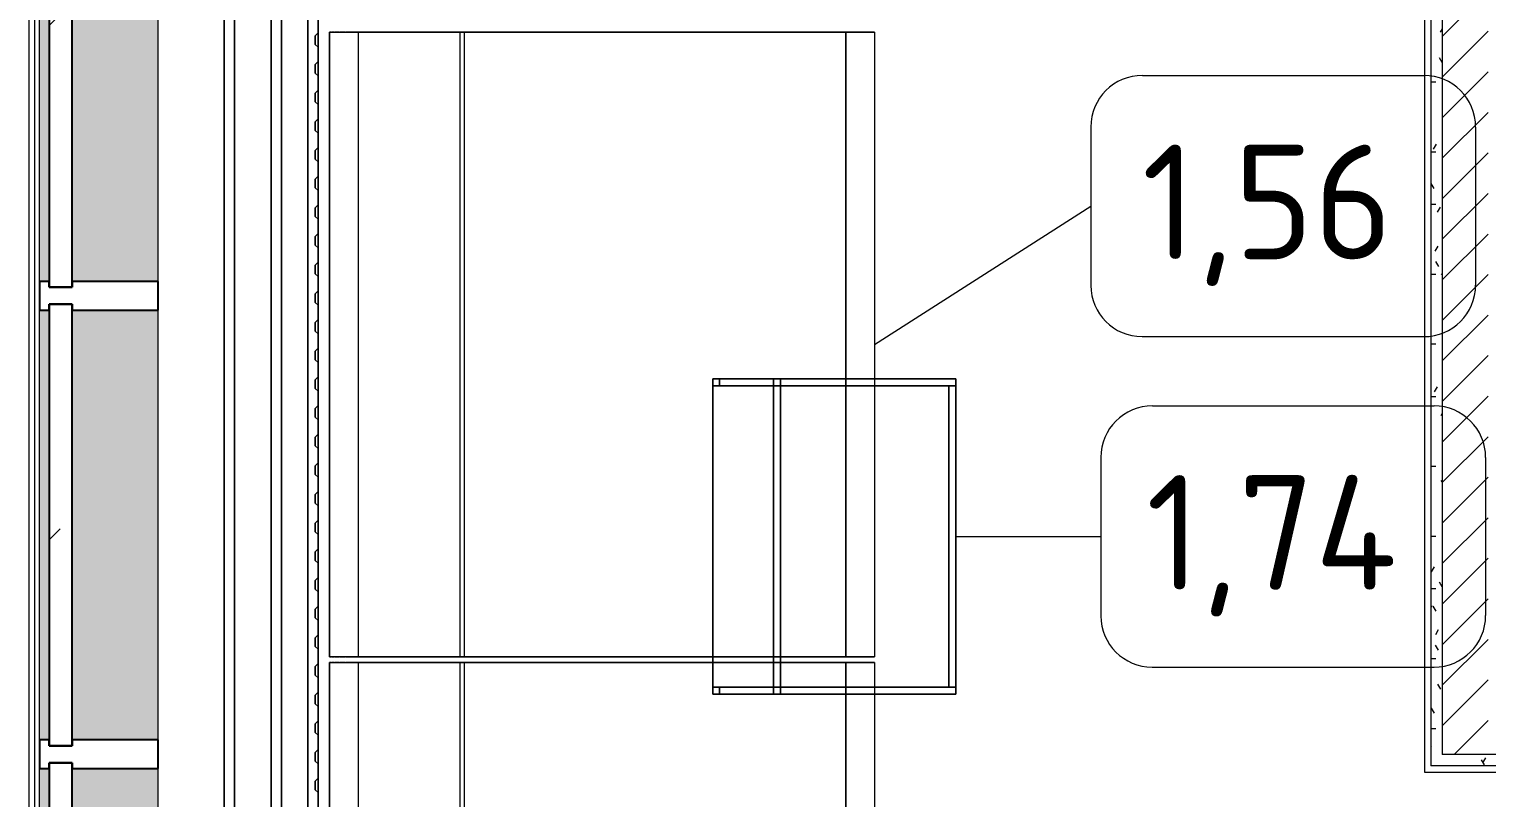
# Model space of a CAD drawing. Header units: millimetres. Extents: x -3724 to 231642, y -8553 to 29017.
# Drawn here: x 3836 to 6378, y 23074 to 24415 of the extents above; entities that cross this region are included whole.
import ezdxf

# ---------------------------------------------------------------- set-up
doc = ezdxf.new("R2010")
doc.units = ezdxf.units.MM
for name, color, linetype, lineweight in [('A-GLAZ-CURT', 7, 'Continuous', 9), ('A-GLAZ-CURT-1', 7, 'Continuous', 25), ('A-GLAZ-CWMG', 7, 'Continuous', 9), ('A-GLAZ-CWMG-1', 7, 'Continuous', 25), ('A-WALL', 7, 'Continuous', 9), ('I-FURN-IDEN', 7, 'Continuous', 9), ('I-WALL', 7, 'Continuous', 9)]:
    doc.layers.add(name, color=color, linetype=linetype, lineweight=lineweight)
for name, color, linetype, lineweight, true_color in [('A-WALL-1', 9, 'Continuous', 9, 0x808080), ('A-WALL-FNSH-1', 9, 'Continuous', 9, 0x808080), ('I-FURN-1', 9, 'Continuous', 9, 0x808080), ('M-EQPM-1', 7, 'Continuous', 9, 0xb2b2b2)]:
    doc.layers.add(name, color=color, linetype=linetype, lineweight=lineweight, true_color=true_color)
doc.styles.add('GOST Common', font='GOST_Common.ttf', dxfattribs={"height": 200})
pattern_1 = [(0, (0, 0), (121.92, 30.48), [10.058, -81.382, 10.058, -81.382, -487.68]), (0, (0, 0), (121.92, 30.48), [-182.88, 10.058, -172.822, 10.058, -81.382, -213.36]), (0, (0, 0), (121.92, 30.48), [-457.2, 10.058, -50.902, 10.058, -142.342]), (120, (45.72, 15.24), (-87.356454, 90.345817), [10.058, -81.382, 10.058, -81.382, -487.68]), (120, (45.72, 15.24), (-87.356454, 90.345817), [-182.88, 10.058, -172.822, 10.058, -81.382, -213.36]), (120, (45.72, 15.24), (-87.356454, 90.345817), [-457.2, 10.058, -50.902, 10.058, -142.342]), (240, (60.96, 76.2), (-34.563546, -120.825817), [10.058, -81.382, 10.058, -81.382, -487.68]), (240, (60.96, 76.2), (-34.563546, -120.825817), [-182.88, 10.058, -172.822, 10.058, -81.382, -213.36]), (240, (60.96, 76.2), (-34.563546, -120.825817), [-457.2, 10.058, -50.902, 10.058, -142.342])]

# ---------------------------------------------------------------- blocks, each defined once
blk = doc.blocks.new('Системная панель - Стекло - 40мм-23998914-План расстановки мебели и оборудования 1 этажа в осях 1-12')
at = {"layer": 'A-GLAZ-CURT'}
h = blk.add_hatch(dxfattribs=at)
h.set_pattern_fill('FP_14', color=256, style=0, pattern_type=2)
h.set_pattern_definition([(135, (23450.12, -3971.1), (-282.843, -282.843), [200, -600]), (135, (23550.12, -4171.1), (-282.843, -282.843), [600, -200]), (135, (23650.12, -3771.1), (-282.843, -282.843), [200, -600])])
h.paths.add_polyline_path([(385, 15), (385, 40), (-385, 40), (-385, 0), (385, 0)])
at = {"layer": 'A-GLAZ-CURT-1'}
for p, q in [((385, 40), (-385, 40)), ((-385, 40), (-385, 0)), ((385, 0), (385, 40)), ((-385, 0), (385, 0))]:
    blk.add_line(p, q, dxfattribs=at)
blk = doc.blocks.new('Прямоугольный импост - Импост структурный с накладкой - 190мм-23186010-План расстановки мебели и оборудования 1 этажа в осях 1-12')
at = {"layer": 'A-GLAZ-CWMG'}
for points in [[(3861.1, 23175.1), (3871.1, 23175.1), (3871.1, 23925.1), (3854.1, 23925.1), (3854.1, 23175.1)], [(4061.1, 23175.1), (4061.1, 23925.1), (3911.1, 23925.1), (3911.1, 23175.1), (4031.1, 23175.1)]]:
    blk.add_hatch(color=256, dxfattribs=at).paths.add_polyline_path(points)
for p, q in [((3854.1, 23175.1), (3854.1, 23925.1)), ((4061.1, 23175.1), (4061.1, 23925.1))]:
    blk.add_line(p, q, dxfattribs=at)
blk = doc.blocks.new('Прямоугольный импост - Импост структурный с накладкой - 190мм-22862219-План расстановки мебели и оборудования 1 этажа в осях 1-12')
at = {"layer": 'A-GLAZ-CWMG-1'}
for p, q in [((-25, 0), (-25, 17)), ((-25, 17), (25, 17)), ((-15, 0), (-25, 0)), ((-15, -40), (-15, 0)), ((25, 0), (15, 0)), ((15, 0), (15, -40)), ((25, 17), (25, 0)), ((-25, -190), (-25, -40)), ((-25, -40), (-15, -40)), ((15, -40), (25, -40)), ((25, -40), (25, -190)), ((25, -190), (-25, -190))]:
    blk.add_line(p, q, dxfattribs=at)
blk = doc.blocks.new('Системная панель - Стекло - 40мм-V10-План расстановки мебели и оборудования 1 этажа в осях 1-12')
at = {"layer": 'A-GLAZ-CURT'}
h = blk.add_hatch(dxfattribs=at)
h.set_pattern_fill('FP_19', color=256, style=0, pattern_type=2)
h.set_pattern_definition([(135, (22650.12, -3971.1), (-282.843, -282.843), [200, -600]), (135, (22750.12, -4171.1), (-282.843, -282.843), [600, -200]), (135, (22850.12, -3771.1), (-282.843, -282.843), [200, -600])])
h.paths.add_polyline_path([(385, 15), (385, 40), (-385, 40), (-385, 0), (385, 0)])
at = {"layer": 'A-GLAZ-CURT-1'}
for p, q in [((385, 40), (-385, 40)), ((-385, 40), (-385, 0)), ((385, 0), (385, 40)), ((-385, 0), (385, 0))]:
    blk.add_line(p, q, dxfattribs=at)
blk = doc.blocks.new('Системная панель - Стекло - 40мм-V11-План расстановки мебели и оборудования 1 этажа в осях 1-12')
at = {"layer": 'A-GLAZ-CURT'}
h = blk.add_hatch(dxfattribs=at)
h.set_pattern_fill('FP_20', color=256, style=0, pattern_type=2)
h.set_pattern_definition([(135, (24250.12, -3971.1), (-282.843, -282.843), [200, -600]), (135, (24350.12, -4171.1), (-282.843, -282.843), [600, -200]), (135, (24450.12, -3771.1), (-282.843, -282.843), [200, -600])])
h.paths.add_polyline_path([(385, 40), (-385, 40), (-385, 0), (385, 0), (385, 15)])
at = {"layer": 'A-GLAZ-CURT-1'}
for p, q in [((385, 40), (-385, 40)), ((-385, 40), (-385, 0)), ((385, 0), (385, 40)), ((-385, 0), (385, 0))]:
    blk.add_line(p, q, dxfattribs=at)
blk = doc.blocks.new('Прямоугольный импост - Импост структурный с накладкой - 170мм-23186685-План расстановки мебели и оборудования 1 этажа в осях 1-12')
at = {"layer": 'A-GLAZ-CWMG'}
for p, q in [((3836.1, 20672.1), (3836.1, 27150.1)), ((3846.1, 20672.1), (3846.1, 27150.1))]:
    blk.add_line(p, q, dxfattribs=at)
blk = doc.blocks.new('Кофетейбл Leger _Minotti_ - 1_74-25577647-План расстановки мебели и оборудования 1 этажа в осях 1-12')
at = {"layer": 'I-FURN-1'}
for p, q in [((212, 275), (-212, 275)), ((-212, 275), (-212, -275)), ((-212, -275), (-212, 275)), ((-212, 275), (212, 275)), ((-200, 275), (-212, 275)), ((-212, 275), (-212, 263)), ((-212, 263), (-212, 275)), ((-212, 275), (-200, 275)), ((-212, 275), (-212, 263)), ((-200, 275), (-212, 275)), ((-212, 275), (-200, 275)), ((-212, 263), (-212, 275)), ((212, 275), (-212, 275)), ((-212, 275), (-212, -275)), ((-212, 263), (-212, 275)), ((-212, 275), (-200, 275)), ((-212, 263), (-200, 263)), ((-200, 263), (-212, 263)), ((-212, 263), (-200, 263)), ((-200, 263), (-212, 263)), ((-212, -263), (-212, 263)), ((-106, 275), (-200, 275)), ((-200, 275), (-106, 275)), ((-200, 263), (-200, 275)), ((-200, 275), (-200, 263.3)), ((-200, 275), (-106, 275)), ((-200, 263), (-106, 263)), ((-106, 263), (-200, 263)), ((-94, 275), (-106, 275)), ((-106, 275), (-94, 275)), ((-106, 275), (-106, 263)), ((-94, 275), (-106, 275)), ((-106, 275), (-94, 275)), ((-106, 263), (-106, 275)), ((-106, 275), (-94, 275)), ((-94, 263), (-106, 263)), ((-106, 263), (-106, -210)), ((-106, -210), (-106, 263)), ((-106, 263), (-94, 263)), ((-106, 263), (-94, 263)), ((-94, 263), (-106, 263)), ((-106, 263), (-94, 263)), ((-94, 263), (-106, 263)), ((70, 275), (-94, 275)), ((-94, 275), (70, 275)), ((-94, 263), (-94, 275)), ((-94, 275), (-94, 263)), ((-94, 275), (212, 275)), ((-94, -210), (-94, 263)), ((-94, 263), (-94, -210)), ((-94, 263), (70, 263)), ((70, 263), (-94, 263)), ((212, 275), (70, 275)), ((70, 275), (212, 275)), ((70, 263), (212, 263)), ((200, 263), (70, 263)), ((212, 263), (200, 263)), ((200, 263), (200, -263)), ((200, -263), (200, 263)), ((200, 263), (212, 263)), ((212, 263), (200, 263)), ((212, -275), (212, 275)), ((212, 275), (212, -275)), ((212, 263), (212, 275)), ((212, 275), (212, 263)), ((212, -275), (212, 275)), ((212, 275), (212, -275)), ((212, -263), (212, 263)), ((212, 263), (212, -263)), ((-106, -210), (-106, -220)), ((-106, -220), (-106, -210)), ((-106, -220), (-106, -263)), ((-106, -263), (-106, -220)), ((-94, -220), (-94, -210)), ((-94, -210), (-94, -220)), ((-94, -263), (-94, -220)), ((-94, -220), (-94, -263)), ((-200, -263), (-212, -263)), ((-212, -263), (-212, -275)), ((-212, -275), (-212, -263)), ((-212, -263), (-200, -263)), ((-212, -263), (-212, -275)), ((-200, -263), (-212, -263)), ((-212, -263), (-200, -263)), ((-212, -275), (-212, -263)), ((-212, -275), (-212, -263)), ((-212, -275), (212, -275)), ((212, -275), (-212, -275)), ((-212, -275), (-200, -275)), ((-200, -275), (-212, -275)), ((-212, -275), (-200, -275)), ((-200, -275), (-212, -275)), ((-212, -275), (212, -275)), ((-200, -275), (-212, -275)), ((-106, -263), (-200, -263)), ((-200, -263), (-106, -263)), ((-200, -275), (-200, -263)), ((-200, -263), (-200, -274.7)), ((-200, -275), (-106, -275)), ((-106, -275), (-200, -275)), ((-106, -275), (-200, -275)), ((-106, -263), (-94, -263)), ((-94, -263), (-106, -263)), ((-94, -263), (-106, -263)), ((-106, -263), (-94, -263)), ((-106, -263), (-106, -275)), ((-94, -263), (-106, -263)), ((-106, -263), (-94, -263)), ((-106, -275), (-106, -263)), ((-106, -275), (-94, -275)), ((-94, -275), (-106, -275)), ((-106, -275), (-94, -275)), ((-94, -275), (-106, -275)), ((-94, -275), (-106, -275)), ((32.5, -263), (-94, -263)), ((-94, -263), (32.5, -263)), ((-94, -275), (-94, -263)), ((-94, -263), (-94, -275)), ((-94, -275), (32.4, -275)), ((32.4, -275), (-94, -275)), ((212, -275), (-94, -275)), ((44.7, -263), (33, -263)), ((33, -263), (44.7, -263)), ((33, -275), (44.6, -275)), ((44.6, -275), (33, -275)), ((55.4, -263), (45.2, -263)), ((45.2, -263), (55.4, -263)), ((45.2, -275), (55.3, -275)), ((55.3, -275), (45.2, -275)), ((64, -263), (55.9, -263)), ((55.9, -263), (64, -263)), ((55.9, -275), (63.9, -275)), ((63.9, -275), (55.9, -275)), ((69.8, -263), (64.3, -263)), ((64.3, -263), (69.8, -263)), ((64.3, -275), (69.8, -275)), ((69.8, -275), (64.3, -275)), ((212, -263), (69.8, -263)), ((69.8, -263), (200, -263)), ((70, -275), (212, -275)), ((212, -275), (70, -275)), ((200, -263), (212, -263)), ((212, -263), (200, -263)), ((200, -263), (212, -263)), ((212, -275), (212, -263)), ((212, -263), (212, -275))]:
    blk.add_line(p, q, dxfattribs=at)
blk = doc.blocks.new('radiator_prado_classic_z_tip_30_po exemplyaru - Classic Z Тип 30-500-30677909-План расстановки мебели и оборудования 1 этажа в осях 1-12')
at = {"layer": 'M-EQPM-1'}
for p, q in [((1500, 228), (0, 228)), ((0, 210), (1500, 210)), ((1467.5, 210), (32.5, 210)), ((37.5, 228), (62.5, 228)), ((62.5, 228), (87.5, 228)), ((87.5, 228), (62.5, 228)), ((62.5, 228), (87.5, 228)), ((62.5, 228), (67.5, 223)), ((62.5, 228), (67.5, 223)), ((82.5, 223), (67.5, 223)), ((67.5, 223), (82.5, 223)), ((82.5, 223), (87.5, 228)), ((87.5, 228), (82.5, 223)), ((87.5, 228), (112.5, 228)), ((112.5, 228), (137.5, 228)), ((137.5, 228), (112.5, 228)), ((112.5, 228), (137.5, 228)), ((112.5, 228), (117.5, 223)), ((112.5, 228), (117.5, 223)), ((132.5, 223), (117.5, 223)), ((117.5, 223), (132.5, 223)), ((132.5, 223), (137.5, 228)), ((137.5, 228), (132.5, 223)), ((137.5, 228), (162.5, 228)), ((162.5, 228), (187.5, 228)), ((187.5, 228), (162.5, 228)), ((162.5, 228), (187.5, 228)), ((162.5, 228), (167.5, 223)), ((162.5, 228), (167.5, 223)), ((182.5, 223), (167.5, 223)), ((167.5, 223), (182.5, 223)), ((182.5, 223), (187.5, 228)), ((187.5, 228), (182.5, 223)), ((187.5, 228), (212.5, 228)), ((212.5, 228), (237.5, 228)), ((237.5, 228), (212.5, 228)), ((212.5, 228), (237.5, 228)), ((212.5, 228), (217.5, 223)), ((212.5, 228), (217.5, 223)), ((232.5, 223), (217.5, 223)), ((217.5, 223), (232.5, 223)), ((232.5, 223), (237.5, 228)), ((237.5, 228), (232.5, 223)), ((237.5, 228), (262.5, 228)), ((262.5, 228), (287.5, 228)), ((287.5, 228), (262.5, 228)), ((262.5, 228), (287.5, 228)), ((262.5, 228), (267.5, 223)), ((262.5, 228), (267.5, 223)), ((282.5, 223), (267.5, 223)), ((267.5, 223), (282.5, 223)), ((282.5, 223), (287.5, 228)), ((287.5, 228), (282.5, 223)), ((287.5, 228), (312.5, 228)), ((312.5, 228), (337.5, 228)), ((337.5, 228), (312.5, 228)), ((312.5, 228), (337.5, 228)), ((312.5, 228), (317.5, 223)), ((312.5, 228), (317.5, 223)), ((332.5, 223), (317.5, 223)), ((317.5, 223), (332.5, 223)), ((332.5, 223), (337.5, 228)), ((337.5, 228), (332.5, 223)), ((337.5, 228), (362.5, 228)), ((362.5, 228), (387.5, 228)), ((387.5, 228), (362.5, 228)), ((362.5, 228), (387.5, 228)), ((362.5, 228), (367.5, 223)), ((362.5, 228), (367.5, 223)), ((382.5, 223), (367.5, 223)), ((367.5, 223), (382.5, 223)), ((382.5, 223), (387.5, 228)), ((387.5, 228), (382.5, 223)), ((387.5, 228), (412.5, 228)), ((412.5, 228), (437.5, 228)), ((437.5, 228), (412.5, 228)), ((412.5, 228), (437.5, 228)), ((412.5, 228), (417.5, 223)), ((412.5, 228), (417.5, 223)), ((432.5, 223), (417.5, 223)), ((417.5, 223), (432.5, 223)), ((432.5, 223), (437.5, 228)), ((437.5, 228), (432.5, 223)), ((437.5, 228), (462.5, 228)), ((462.5, 228), (487.5, 228)), ((487.5, 228), (462.5, 228)), ((462.5, 228), (487.5, 228)), ((462.5, 228), (467.5, 223)), ((462.5, 228), (467.5, 223)), ((482.5, 223), (467.5, 223)), ((467.5, 223), (482.5, 223)), ((482.5, 223), (487.5, 228)), ((487.5, 228), (482.5, 223)), ((487.5, 228), (512.5, 228)), ((512.5, 228), (537.5, 228)), ((537.5, 228), (512.5, 228)), ((512.5, 228), (537.5, 228)), ((512.5, 228), (517.5, 223)), ((512.5, 228), (517.5, 223)), ((532.5, 223), (517.5, 223)), ((517.5, 223), (532.5, 223)), ((532.5, 223), (537.5, 228)), ((537.5, 228), (532.5, 223)), ((537.5, 228), (562.5, 228)), ((562.5, 228), (587.5, 228)), ((587.5, 228), (562.5, 228)), ((562.5, 228), (587.5, 228)), ((562.5, 228), (567.5, 223)), ((562.5, 228), (567.5, 223)), ((582.5, 223), (567.5, 223)), ((567.5, 223), (582.5, 223)), ((582.5, 223), (587.5, 228)), ((587.5, 228), (582.5, 223)), ((587.5, 228), (612.5, 228)), ((612.5, 228), (637.5, 228)), ((637.5, 228), (612.5, 228)), ((612.5, 228), (637.5, 228)), ((612.5, 228), (617.5, 223)), ((612.5, 228), (617.5, 223)), ((632.5, 223), (617.5, 223)), ((617.5, 223), (632.5, 223)), ((632.5, 223), (637.5, 228)), ((637.5, 228), (632.5, 223)), ((637.5, 228), (662.5, 228)), ((662.5, 228), (687.5, 228)), ((687.5, 228), (662.5, 228)), ((662.5, 228), (687.5, 228)), ((662.5, 228), (667.5, 223)), ((662.5, 228), (667.5, 223)), ((682.5, 223), (667.5, 223)), ((667.5, 223), (682.5, 223)), ((682.5, 223), (687.5, 228)), ((687.5, 228), (682.5, 223)), ((687.5, 228), (712.5, 228)), ((712.5, 228), (737.5, 228)), ((737.5, 228), (712.5, 228)), ((712.5, 228), (737.5, 228)), ((712.5, 228), (717.5, 223)), ((712.5, 228), (717.5, 223)), ((732.5, 223), (717.5, 223)), ((717.5, 223), (732.5, 223)), ((732.5, 223), (737.5, 228)), ((737.5, 228), (732.5, 223)), ((737.5, 228), (762.5, 228)), ((762.5, 228), (787.5, 228)), ((787.5, 228), (762.5, 228)), ((762.5, 228), (787.5, 228)), ((762.5, 228), (767.5, 223)), ((762.5, 228), (767.5, 223)), ((782.5, 223), (767.5, 223)), ((767.5, 223), (782.5, 223)), ((782.5, 223), (787.5, 228)), ((787.5, 228), (782.5, 223)), ((787.5, 228), (812.5, 228)), ((812.5, 228), (837.5, 228)), ((837.5, 228), (812.5, 228)), ((812.5, 228), (837.5, 228)), ((812.5, 228), (817.5, 223)), ((812.5, 228), (817.5, 223)), ((832.5, 223), (817.5, 223)), ((817.5, 223), (832.5, 223)), ((832.5, 223), (837.5, 228)), ((837.5, 228), (832.5, 223)), ((837.5, 228), (862.5, 228)), ((862.5, 228), (887.5, 228)), ((887.5, 228), (862.5, 228)), ((862.5, 228), (887.5, 228)), ((862.5, 228), (867.5, 223)), ((862.5, 228), (867.5, 223)), ((882.5, 223), (867.5, 223)), ((867.5, 223), (882.5, 223)), ((882.5, 223), (887.5, 228)), ((887.5, 228), (882.5, 223)), ((887.5, 228), (912.5, 228)), ((912.5, 228), (937.5, 228)), ((937.5, 228), (912.5, 228)), ((912.5, 228), (937.5, 228)), ((912.5, 228), (917.5, 223)), ((912.5, 228), (917.5, 223)), ((932.5, 223), (917.5, 223)), ((917.5, 223), (932.5, 223)), ((932.5, 223), (937.5, 228)), ((937.5, 228), (932.5, 223)), ((937.5, 228), (962.5, 228)), ((962.5, 228), (987.5, 228)), ((987.5, 228), (962.5, 228)), ((962.5, 228), (987.5, 228)), ((962.5, 228), (967.5, 223)), ((962.5, 228), (967.5, 223)), ((982.5, 223), (967.5, 223)), ((967.5, 223), (982.5, 223)), ((982.5, 223), (987.5, 228)), ((987.5, 228), (982.5, 223)), ((987.5, 228), (1012.5, 228)), ((1012.5, 228), (1037.5, 228)), ((1037.5, 228), (1012.5, 228)), ((1012.5, 228), (1037.5, 228)), ((1012.5, 228), (1017.5, 223)), ((1012.5, 228), (1017.5, 223)), ((1032.5, 223), (1017.5, 223)), ((1017.5, 223), (1032.5, 223)), ((1032.5, 223), (1037.5, 228)), ((1037.5, 228), (1032.5, 223)), ((1037.5, 228), (1062.5, 228)), ((1062.5, 228), (1087.5, 228)), ((1087.5, 228), (1062.5, 228)), ((1062.5, 228), (1087.5, 228)), ((1062.5, 228), (1067.5, 223)), ((1062.5, 228), (1067.5, 223)), ((1082.5, 223), (1067.5, 223)), ((1067.5, 223), (1082.5, 223)), ((1082.5, 223), (1087.5, 228)), ((1087.5, 228), (1082.5, 223)), ((1087.5, 228), (1112.5, 228)), ((1112.5, 228), (1137.5, 228)), ((1137.5, 228), (1112.5, 228)), ((1112.5, 228), (1137.5, 228)), ((1112.5, 228), (1117.5, 223)), ((1112.5, 228), (1117.5, 223)), ((1132.5, 223), (1117.5, 223)), ((1117.5, 223), (1132.5, 223)), ((1132.5, 223), (1137.5, 228)), ((1137.5, 228), (1132.5, 223)), ((1137.5, 228), (1162.5, 228)), ((1162.5, 228), (1187.5, 228)), ((1187.5, 228), (1162.5, 228)), ((1162.5, 228), (1187.5, 228)), ((1162.5, 228), (1167.5, 223)), ((1162.5, 228), (1167.5, 223)), ((1182.5, 223), (1167.5, 223)), ((1167.5, 223), (1182.5, 223)), ((1182.5, 223), (1187.5, 228)), ((1187.5, 228), (1182.5, 223)), ((1187.5, 228), (1212.5, 228)), ((1212.5, 228), (1237.5, 228)), ((1237.5, 228), (1212.5, 228)), ((1212.5, 228), (1237.5, 228)), ((1212.5, 228), (1217.5, 223)), ((1212.5, 228), (1217.5, 223)), ((1232.5, 223), (1217.5, 223)), ((1217.5, 223), (1232.5, 223)), ((1232.5, 223), (1237.5, 228)), ((1237.5, 228), (1232.5, 223)), ((1237.5, 228), (1262.5, 228)), ((1262.5, 228), (1287.5, 228)), ((1287.5, 228), (1262.5, 228)), ((1262.5, 228), (1287.5, 228)), ((1262.5, 228), (1267.5, 223)), ((1262.5, 228), (1267.5, 223)), ((1282.5, 223), (1267.5, 223)), ((1267.5, 223), (1282.5, 223)), ((1282.5, 223), (1287.5, 228)), ((1287.5, 228), (1282.5, 223)), ((1287.5, 228), (1312.5, 228)), ((1312.5, 228), (1337.5, 228)), ((1337.5, 228), (1312.5, 228)), ((1312.5, 228), (1337.5, 228)), ((1312.5, 228), (1317.5, 223)), ((1312.5, 228), (1317.5, 223)), ((1332.5, 223), (1317.5, 223)), ((1317.5, 223), (1332.5, 223)), ((1332.5, 223), (1337.5, 228)), ((1337.5, 228), (1332.5, 223)), ((1337.5, 228), (1362.5, 228)), ((1362.5, 228), (1387.5, 228)), ((1387.5, 228), (1362.5, 228)), ((1362.5, 228), (1387.5, 228)), ((1362.5, 228), (1367.5, 223)), ((1362.5, 228), (1367.5, 223)), ((1382.5, 223), (1367.5, 223)), ((1367.5, 223), (1382.5, 223)), ((1382.5, 223), (1387.5, 228)), ((1387.5, 228), (1382.5, 223)), ((1387.5, 228), (1412.5, 228)), ((1500, 164), (0, 164)), ((32.5, 164), (1467.5, 164)), ((0, 146), (1500, 146)), ((1467.5, 146), (32.5, 146)), ((1500, 82), (0, 82)), ((32.5, 82), (1467.5, 82)), ((1500, 64), (0, 64)), ((0, 64), (1500, 64))]:
    blk.add_line(p, q, dxfattribs=at)
blk = doc.blocks.new('1_56 Диван в зоне ожидания1 - 1_56 Диван в зоне ожидания-31224257-План расстановки мебели и оборудования 1 этажа в осях 1-12')
at = {"layer": 'I-FURN-1'}
for p, q in [((-17575.9, 19385.1), (-16485.9, 19385.1)), ((-16485.9, 19385.1), (-17575.9, 19385.1)), ((-16485.9, 19382.2), (-16485.9, 19385.1)), ((-16485.9, 19385.1), (-16485.9, 19335.1)), ((-16485.9, 19376.5), (-16485.9, 19381.4)), ((-16485.9, 19368.4), (-16485.9, 19375.4)), ((-16475.9, 19335.1), (-16475.9, 19385.1)), ((-16475.9, 19385.1), (-16475.9, 19382.2)), ((-16475.9, 19385.1), (-15385.9, 19385.1)), ((-15385.9, 19385.1), (-16475.9, 19385.1)), ((-16475.9, 19381.4), (-16475.9, 19376.5)), ((-16475.9, 19375.4), (-16475.9, 19368.4)), ((-15385.9, 19382.2), (-15385.9, 19385.1)), ((-15385.9, 19385.1), (-15385.9, 19335.1)), ((-15385.9, 19376.5), (-15385.9, 19381.4)), ((-15385.9, 19368.4), (-15385.9, 19375.4)), ((-16485.9, 19358.4), (-16485.9, 19367.3)), ((-16485.9, 19347), (-16485.9, 19357.5)), ((-16485.9, 19335.1), (-16485.9, 19346.6)), ((-16475.9, 19367.3), (-16475.9, 19358.4)), ((-16475.9, 19357.5), (-16475.9, 19347)), ((-16475.9, 19346.6), (-16475.9, 19335.1)), ((-15385.9, 19358.4), (-15385.9, 19367.3)), ((-15385.9, 19347), (-15385.9, 19357.5)), ((-15385.9, 19335.1), (-15385.9, 19346.6)), ((-16485.9, 19335.1), (-17575.9, 19335.1)), ((-16485.9, 19335.1), (-17575.9, 19335.1)), ((-16485.9, 19158.3), (-16485.9, 19335.1)), ((-16485.9, 19335.1), (-16485.9, 19263.4)), ((-16475.9, 19263.4), (-16475.9, 19335.1)), ((-16475.9, 19335.1), (-16475.9, 19158.3)), ((-15385.9, 19335.1), (-16475.9, 19335.1)), ((-15385.9, 19335.1), (-16475.9, 19335.1)), ((-15385.9, 19158.3), (-15385.9, 19335.1)), ((-15385.9, 19335.1), (-15385.9, 19263.4)), ((-16485.9, 19263.4), (-16485.9, 19234.1)), ((-16475.9, 19234.1), (-16475.9, 19263.4)), ((-15385.9, 19263.4), (-15385.9, 19234.1)), ((-16485.9, 19234.1), (-16485.9, 19150.4)), ((-16475.9, 19150.4), (-16475.9, 19234.1)), ((-15385.9, 19234.1), (-15385.9, 19150.4)), ((-16485.9, 19158.3), (-17575.9, 19158.3)), ((-17575.9, 19149.7), (-16485.9, 19149.7)), ((-16485.9, 19150.4), (-16485.9, 19158.3)), ((-16485.9, 19150), (-16485.9, 19158.3)), ((-16485.9, 19158.3), (-16485.9, 19150.4)), ((-16485.9, 19150.4), (-16485.9, 19149.7)), ((-16485.9, 19149.7), (-16485.9, 19150)), ((-16485.9, 18717.1), (-16485.9, 19149.7)), ((-16485.9, 19149.7), (-16485.9, 18717.1)), ((-16475.9, 19150.4), (-16475.9, 19158.3)), ((-16475.9, 19158.3), (-16475.9, 19155.3)), ((-16475.9, 19158.3), (-16475.9, 19150.4)), ((-15385.9, 19158.3), (-16475.9, 19158.3)), ((-16475.9, 19155.3), (-16475.9, 19152.8)), ((-16475.9, 19152.8), (-16475.9, 19151)), ((-16475.9, 19151), (-16475.9, 19150)), ((-16475.9, 19149.7), (-16475.9, 19150.4)), ((-16475.9, 19150), (-16475.9, 19149.7)), ((-16475.9, 19149.7), (-15385.9, 19149.7)), ((-16475.9, 18717.1), (-16475.9, 19149.7)), ((-16475.9, 19149.7), (-16475.9, 18717.1)), ((-15385.9, 19150.4), (-15385.9, 19158.3)), ((-15385.9, 19151), (-15385.9, 19158.3)), ((-15385.9, 19158.3), (-15385.9, 19150.4)), ((-15385.9, 19149.7), (-15385.9, 19151)), ((-15385.9, 19150.4), (-15385.9, 19149.7)), ((-15385.9, 18485.1), (-15385.9, 19149.7)), ((-15385.9, 19149.7), (-15385.9, 18485.1)), ((-16485.9, 18611.1), (-16485.9, 18717.1)), ((-16485.9, 18717.1), (-16485.9, 18485.1)), ((-16475.9, 18485.1), (-16475.9, 18717.1)), ((-16475.9, 18717.1), (-16475.9, 18611.1)), ((-16485.9, 18600.1), (-16485.9, 18611.1)), ((-16475.9, 18611.1), (-16475.9, 18599.1)), ((-16485.9, 18485.1), (-16485.9, 18599.1)), ((-16475.9, 18599.1), (-16475.9, 18485.1)), ((-17575.9, 18485.1), (-16540.9, 18485.1)), ((-16540.9, 18485.1), (-17575.9, 18485.1)), ((-16540.9, 18485.1), (-16485.9, 18485.1)), ((-16528.9, 18485.1), (-16540.9, 18485.1)), ((-16485.9, 18485.1), (-16528.9, 18485.1)), ((-16485.9, 18485.1), (-16485.9, 18435.1)), ((-16485.9, 18472.1), (-16485.9, 18485.1)), ((-16475.9, 18485.1), (-16475.9, 18472.1)), ((-16475.9, 18435.1), (-16475.9, 18485.1)), ((-16475.9, 18485.1), (-15990.9, 18485.1)), ((-16002.9, 18485.1), (-16475.9, 18485.1)), ((-15990.9, 18485.1), (-16002.9, 18485.1)), ((-15990.9, 18485.1), (-15385.9, 18485.1)), ((-15385.9, 18485.1), (-15990.9, 18485.1)), ((-15385.9, 18485.1), (-15385.9, 18435.1)), ((-15385.9, 18472.1), (-15385.9, 18485.1)), ((-16485.9, 18459.9), (-16485.9, 18471.7)), ((-16485.9, 18449.2), (-16485.9, 18459.3)), ((-16475.9, 18471.7), (-16475.9, 18459.9)), ((-16475.9, 18459.3), (-16475.9, 18449.2)), ((-15385.9, 18459.9), (-15385.9, 18471.7)), ((-15385.9, 18449.2), (-15385.9, 18459.3)), ((-16540.9, 18435.1), (-17575.9, 18435.1)), ((-16540.9, 18435.1), (-17575.9, 18435.1)), ((-16485.9, 18435.1), (-16540.9, 18435.1)), ((-16485.9, 18435.1), (-16540.9, 18435.1)), ((-16485.9, 18440.7), (-16485.9, 18448.6)), ((-16485.9, 18435.1), (-16485.9, 18440.3)), ((-16475.9, 18448.6), (-16475.9, 18440.7)), ((-16475.9, 18440.3), (-16475.9, 18435.1)), ((-15990.9, 18435.1), (-16475.9, 18435.1)), ((-15990.9, 18435.1), (-16475.9, 18435.1)), ((-15385.9, 18435.1), (-15990.9, 18435.1)), ((-15385.9, 18435.1), (-15990.9, 18435.1)), ((-15385.9, 18440.7), (-15385.9, 18448.6)), ((-15385.9, 18435.1), (-15385.9, 18440.3))]:
    blk.add_line(p, q, dxfattribs=at)
blk = doc.blocks.new('Марка_Мебель - В прямоуг_Balcon_Марка-25523697-План расстановки мебели и оборудования 1 этажа в осях 1-12')
at = {"layer": 'I-FURN-IDEN'}
for p, q in [((-2.455, 2.278), (2.455, 2.278)), ((-3.355, 1.378), (-3.355, -1.384)), ((3.355, 1.378), (3.355, -1.378)), ((-2.461, -2.278), (2.455, -2.278))]:
    blk.add_line(p, q, dxfattribs=at)
for centre, radius, start, end in [((-2.455, 1.378), 0.9, 90, 180), ((2.455, 1.378), 0.9, 0, 90), ((-2.461, -1.384), 0.893, 180, 270), ((2.455, -1.378), 0.9, 270, 0)]:
    blk.add_arc(centre, radius, start, end, dxfattribs=at)

msp = doc.modelspace()

# ---------------------------------------------------------------- hatches: boundary and pattern name
at = {"layer": 'I-WALL'}
h = msp.add_hatch(dxfattribs=at)
h.set_pattern_fill('FP_17', color=256, style=0, pattern_type=2)
h.set_pattern_definition([(45, (0, 0), (-35.35534, 35.35534), [])])
h.paths.add_polyline_path([(6380, 23150), (6380, 25530), (6300, 25530), (6300, 23150)])
h = msp.add_hatch(dxfattribs=at)
h.set_pattern_fill('FP_103', color=256, style=0, pattern_type=2)
h.set_pattern_definition(pattern_1)
h.paths.add_polyline_path([(6280, 23130), (6300, 23130), (6300, 25510), (6280, 25509.9), (6280, 23230)])
h = msp.add_hatch(dxfattribs=at)
h.set_pattern_fill('FP_103', color=256, style=0, pattern_type=2)
h.set_pattern_definition(pattern_1)
h.paths.add_polyline_path([(8889, 23130), (8910, 23130), (8910, 23150), (8080, 23150), (8080, 23130), (8680, 23130)])
h.paths.add_polyline_path([(6300, 23130), (6980, 23130), (6980, 23150), (6300, 23150)])

# ---------------------------------------------------------------- linework, layer by layer
at = {"layer": 'A-WALL'}
msp.add_line((6280, 25510), (6280, 23130), dxfattribs=at)
at = {"layer": 'A-WALL-1'}
for p in [(6300, 25530), (7055, 23150)]:
    msp.add_line(p, (6300, 23150), dxfattribs=at)
at = {"layer": 'A-WALL-FNSH-1'}
for p, q in [((6269, 25509), (6269, 23119)), ((7055, 23130), (6280, 23130)), ((6269, 23119), (7055, 23119))]:
    msp.add_line(p, q, dxfattribs=at)
at = {"layer": 'I-FURN-IDEN'}
for p, q in [((5310, 23865), (5687.3, 24106.5)), ((5452, 23530), (5704.8, 23530))]:
    msp.add_line(p, q, dxfattribs=at)

# ---------------------------------------------------------------- block references
at = {"layer": 'A-GLAZ-CURT', "rotation": 269.9999999999999}
for name, p in [('Системная панель - Стекло - 40мм-V11-План расстановки мебели и оборудования 1 этажа в осях 1-12', (3871.1, 24350.1)), ('Системная панель - Стекло - 40мм-23998914-План расстановки мебели и оборудования 1 этажа в осях 1-12', (3871.1, 23550.1)), ('Системная панель - Стекло - 40мм-V10-План расстановки мебели и оборудования 1 этажа в осях 1-12', (3871.1, 22750.1))]:
    msp.add_blockref(name, p, dxfattribs=at)
at = {"layer": 'A-GLAZ-CWMG'}
for name, p in [('Прямоугольный импост - Импост структурный с накладкой - 170мм-23186685-План расстановки мебели и оборудования 1 этажа в осях 1-12', (0, 0)), ('Прямоугольный импост - Импост структурный с накладкой - 190мм-23186010-План расстановки мебели и оборудования 1 этажа в осях 1-12', (0, 800)), ('Прямоугольный импост - Импост структурный с накладкой - 190мм-23186010-План расстановки мебели и оборудования 1 этажа в осях 1-12', (0, 0)), ('Прямоугольный импост - Импост структурный с накладкой - 190мм-23186010-План расстановки мебели и оборудования 1 этажа в осях 1-12', (0, -800))]:
    msp.add_blockref(name, p, dxfattribs=at)
at = {"layer": 'A-GLAZ-CWMG', "extrusion": (0, 0, -1), "rotation": 270.0000000000001}
for p in [(-3871.1, 23950.1), (-3871.1, 23150.1)]:
    msp.add_blockref('Прямоугольный импост - Импост структурный с накладкой - 190мм-22862219-План расстановки мебели и оборудования 1 этажа в осях 1-12', p, dxfattribs=at)
at = {"layer": 'I-FURN-1', "rotation": 89.99999999999987}
msp.add_blockref('1_56 Диван в зоне ожидания1 - 1_56 Диван в зоне ожидания-31224257-План расстановки мебели и оборудования 1 этажа в осях 1-12', (23745.1, 39795.9), dxfattribs=at)
at = {"layer": 'I-FURN-1'}
msp.add_blockref('Кофетейбл Leger _Minotti_ - 1_74-25577647-План расстановки мебели и оборудования 1 этажа в осях 1-12', (5240, 23530), dxfattribs=at)
at = {"layer": 'I-FURN-IDEN', "xscale": 99.99999999999993, "yscale": 99.99999999999993, "zscale": 99.99999999999993}
for p in [(6022.8, 24106.5), (6040.3, 23530)]:
    msp.add_blockref('Марка_Мебель - В прямоуг_Balcon_Марка-25523697-План расстановки мебели и оборудования 1 этажа в осях 1-12', p, dxfattribs=at)
at = {"layer": 'M-EQPM-1', "rotation": 269.9999999999997}
msp.add_blockref('radiator_prado_classic_z_tip_30_po exemplyaru - Classic Z Тип 30-500-30677909-План расстановки мебели и оборудования 1 этажа в осях 1-12', (4112, 24470.8), dxfattribs=at)

# ---------------------------------------------------------------- texts
at = {"layer": 'I-FURN-IDEN', "char_height": 200, "attachment_point": 1, "style": 'GOST Common'}
for s, insert, width in [('1,56', (5776.3, 24213.6), 561.181), ('1,74', (5783.8, 23637.1), 585.232)]:
    msp.add_mtext(s, dxfattribs=dict(at, insert=insert, width=width))

doc.saveas('drawing.dxf')
